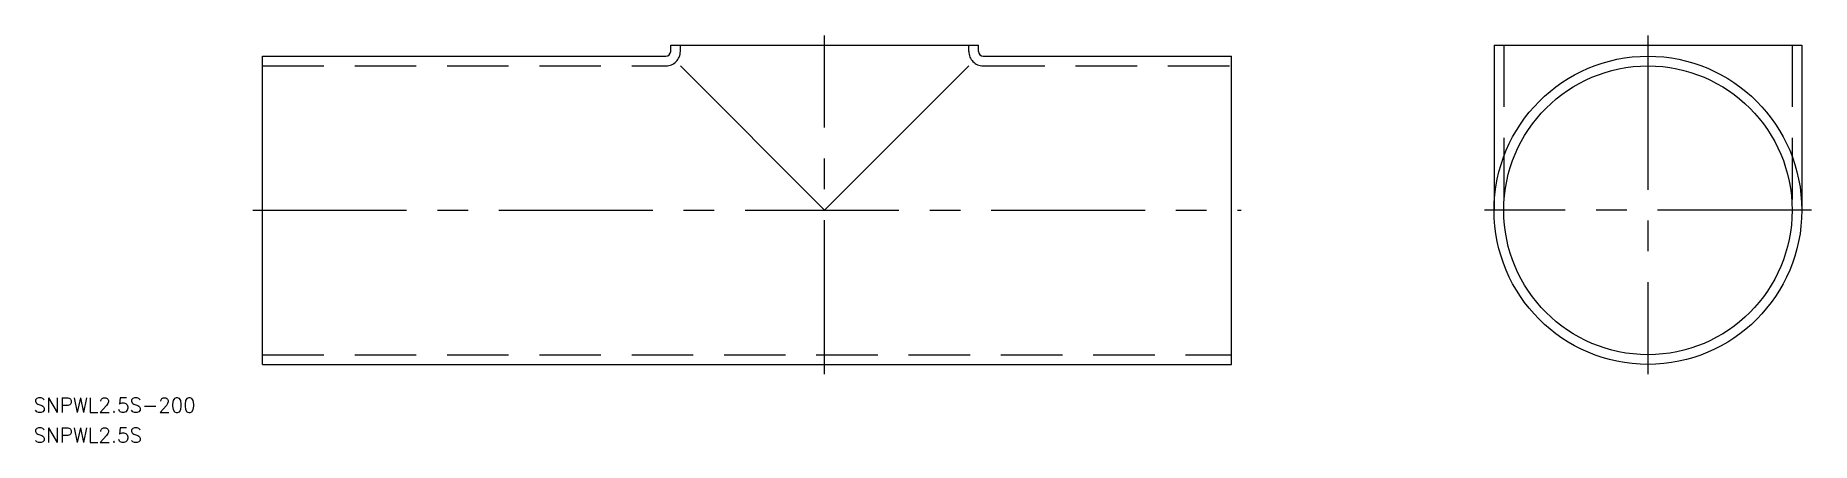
# Model space of a CAD drawing. Extents: x -333 to 34, y -48 to 36.
import ezdxf

# ---------------------------------------------------------------- set-up
doc = ezdxf.new("R2010")
doc.units = 0
doc.linetypes.add('CENTER', pattern=[50.8, 31.75, -6.35, 6.35, -6.35])
doc.linetypes.add('DASHED', pattern=[19.05, 12.7, -6.35])
doc.layers.get('0').update_dxf_attribs({"linetype": 'CONTINUOUS'})
doc.layers.add('CENTER', color=1, linetype='CENTER')
doc.styles.get("Standard").update_dxf_attribs({"font": 'txt.shx', "height": 3, "bigfont": 'bigfont.shx'})

# ---------------------------------------------------------------- blocks, each defined once
blk = doc.blocks.new('*U2')
at = {"color": 7, "linetype": 'CONTINUOUS'}
blk.add_text('SNPWL2.5S-200', height=3, dxfattribs=at).set_placement((-333.14, -41.64))
blk = doc.blocks.new('*U3')
at = {"color": 7, "linetype": 'CONTINUOUS'}
blk.add_text('SNPWL2.5S', height=3, dxfattribs=at).set_placement((-333.14, -47.83))

msp = doc.modelspace()

# ---------------------------------------------------------------- linework, layer by layer
at = {"color": 7, "linetype": 'CONTINUOUS'}
for p, q in [((-201.67, 34), (-138.17, 34)), ((-201.67, 32.75), (-201.67, 34)), ((-138.17, 32.75), (-138.17, 34)), ((-31.75, 34), (31.75, 34)), ((-31.75, 34), (-31.75, 0)), ((31.75, 34), (31.75, 0)), ((-285.92, 31.75), (-202.67, 31.75)), ((-285.92, -31.75), (-285.92, 31.75)), ((-199.67, 29.75), (-169.92, 0)), ((-140.17, 29.75), (-169.92, 0)), ((-137.17, 31.75), (-85.92, 31.75)), ((-85.92, -31.75), (-85.92, 31.75)), ((-285.92, -31.75), (-85.92, -31.75))]:
    msp.add_line(p, q, dxfattribs=at)
at = {"color": 3, "linetype": 'DASHED'}
for p, q in [((-199.67, 32.75), (-199.67, 34)), ((-140.17, 32.75), (-140.17, 34)), ((-29.75, 34), (-29.75, 0)), ((29.75, 34), (29.75, 0)), ((-285.92, 29.75), (-202.67, 29.75)), ((-137.17, 29.75), (-85.92, 29.75)), ((-285.92, -29.75), (-85.92, -29.75))]:
    msp.add_line(p, q, dxfattribs=at)
at = {"color": 7, "linetype": 'CONTINUOUS'}
for radius in [31.75, 29.75]:
    msp.add_circle((0, 0), radius, dxfattribs=at)
for centre, start, end in [((-202.67, 32.75), 270, 0), ((-137.17, 32.75), 180, 270)]:
    msp.add_arc(centre, 1, start, end, dxfattribs=at)
at = {"color": 3, "linetype": 'DASHED'}
for centre, start, end in [((-202.67, 32.75), 270, 0), ((-137.17, 32.75), 180, 270)]:
    msp.add_arc(centre, 3, start, end, dxfattribs=at)
at = {"layer": 'CENTER', "color": 1, "linetype": 'CENTER'}
for p, q in [((-169.92, -33.75), (-169.92, 36)), ((0, 36), (0, -33.75)), ((-287.92, 0), (-83.92, 0)), ((33.75, 0), (-33.75, 0))]:
    msp.add_line(p, q, dxfattribs=at)

# ---------------------------------------------------------------- block references
at = {"color": 7, "linetype": 'CONTINUOUS'}
for name in ['*U2', '*U3']:
    msp.add_blockref(name, (0, 0), dxfattribs=at)

doc.saveas('drawing.dxf')
